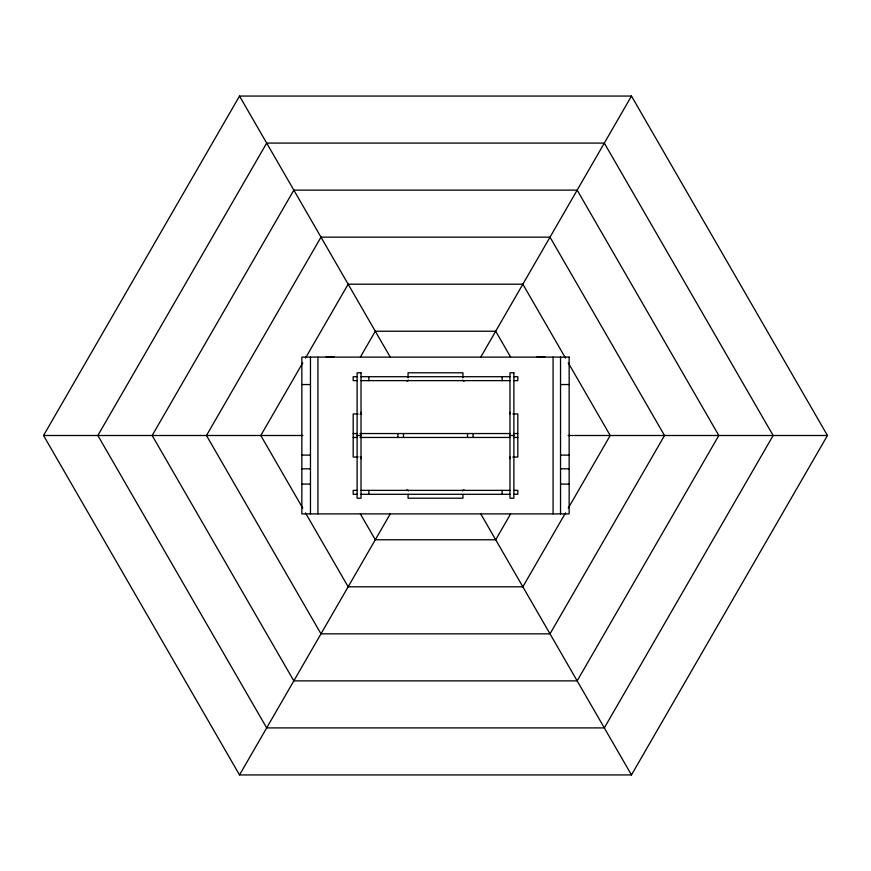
<?xml version="1.0" encoding="UTF-8"?>
<svg xmlns="http://www.w3.org/2000/svg" width="871" height="871" viewBox="0 0 871 871"><rect width="100%" height="100%" fill="white"/><g stroke="black" fill="none" stroke-linecap="round" stroke-linejoin="round"><path stroke-width="1.31" d="M43.55 435.5L239.525 96.06L631.475 96.06L827.45 435.5L631.475 774.94L239.525 774.94L43.55 435.5L302.879 435.5M302.77 362.782L260.788 435.5L302.77 508.218M305.481 358.09L348.15 284.196L522.85 284.196L565.519 358.09M360.42 357.001L375.303 331.23L495.697 331.23L510.58 357.001M239.525 774.94L390.241 513.901M480.759 357.099L631.475 96.06M510.58 513.999L495.697 539.77L375.303 539.77L360.42 513.999M565.519 512.91L522.85 586.804L348.15 586.804L305.481 512.91M568.23 508.218L610.212 435.5L568.23 362.782M326.146 356.718L333.985 356.718M537.015 356.718L544.854 356.718M357.11 376.708L353.19 376.708L353.19 380.627L357.11 380.627M361.03 376.708L509.971 376.708M513.89 376.708L517.81 376.708L517.81 380.627L513.89 380.627M361.03 380.627L509.971 380.627M301.845 384.547L310.468 384.547M560.532 384.547L569.155 384.547M358.133 413.943L353.19 413.943L353.19 457.057L358.133 457.057M512.867 413.943L517.81 413.943L517.81 457.057L512.867 457.057M353.19 433.54L357.273 433.54M359.995 433.54L509.971 433.54M513.727 433.54L517.81 433.54M357.11 435.5L361.03 435.5M509.971 435.5L513.89 435.5M568.121 435.5L827.45 435.5M353.19 437.46L357.273 437.46M359.995 437.46L509.971 437.46M513.727 437.46L517.81 437.46M301.845 455.098L310.468 455.098M560.532 455.098L569.155 455.098M301.845 468.816L310.468 468.816M560.532 468.816L569.155 468.816M301.845 484.091L310.468 484.091M560.532 484.091L569.155 484.091M357.11 490.373L353.19 490.373L353.19 494.293L357.11 494.293M361.03 490.373L509.971 490.373M513.89 490.373L517.81 490.373L517.81 494.293L513.89 494.293M361.03 494.293L509.971 494.293M239.525 96.06L390.241 357.099M480.759 513.901L631.475 774.94M560.532 357.11L560.532 513.89M553.085 357.11L553.085 513.89M502.132 376.708L502.132 380.627M502.132 490.373L502.132 494.293M473.073 433.54L473.073 437.46M467.531 433.54L467.531 437.46M462.937 377.731L462.937 372.788L408.064 372.788L408.064 377.731M462.937 494.51L462.937 498.212L408.064 498.212L408.064 494.51M403.469 433.54L403.469 437.46M397.927 433.54L397.927 437.46M368.869 376.708L368.869 380.627M368.869 490.373L368.869 494.293M317.915 357.11L317.915 513.89M310.468 357.11L310.468 513.89M464.602 380.627A1.176 1.176 0 0 1 462.632 380.104M408.368 380.104A1.176 1.176 0 0 1 406.398 380.627M462.632 490.896A1.176 1.176 0 0 1 464.602 490.373M406.398 490.373A1.176 1.176 0 0 1 408.368 490.896M361.03 412.277A1.176 1.176 0 0 1 360.093 414.28M360.202 456.709A1.176 1.176 0 0 1 361.03 458.723M509.971 413.943A1.176 1.176 0 0 1 509.971 412.277M509.971 458.723A1.176 1.176 0 0 1 509.971 457.057M266.678 143.094L97.857 435.5L266.678 727.906L604.322 727.906L773.143 435.5L604.322 143.094L266.678 143.094M293.832 190.128L152.175 435.5L293.832 680.872L577.168 680.872L718.825 435.5L577.168 190.128L293.832 190.128M320.985 237.162L206.481 435.5L320.985 633.838L550.015 633.838L664.519 435.5L550.015 237.162L320.985 237.162M569.155 357.11L301.845 357.11L301.845 513.89L569.155 513.89L569.155 357.11M361.03 372.788L357.11 372.788L357.11 498.212L361.03 498.212L361.03 372.788M513.89 372.788L509.971 372.788L509.971 498.212L513.89 498.212L513.89 372.788"/></g></svg>
